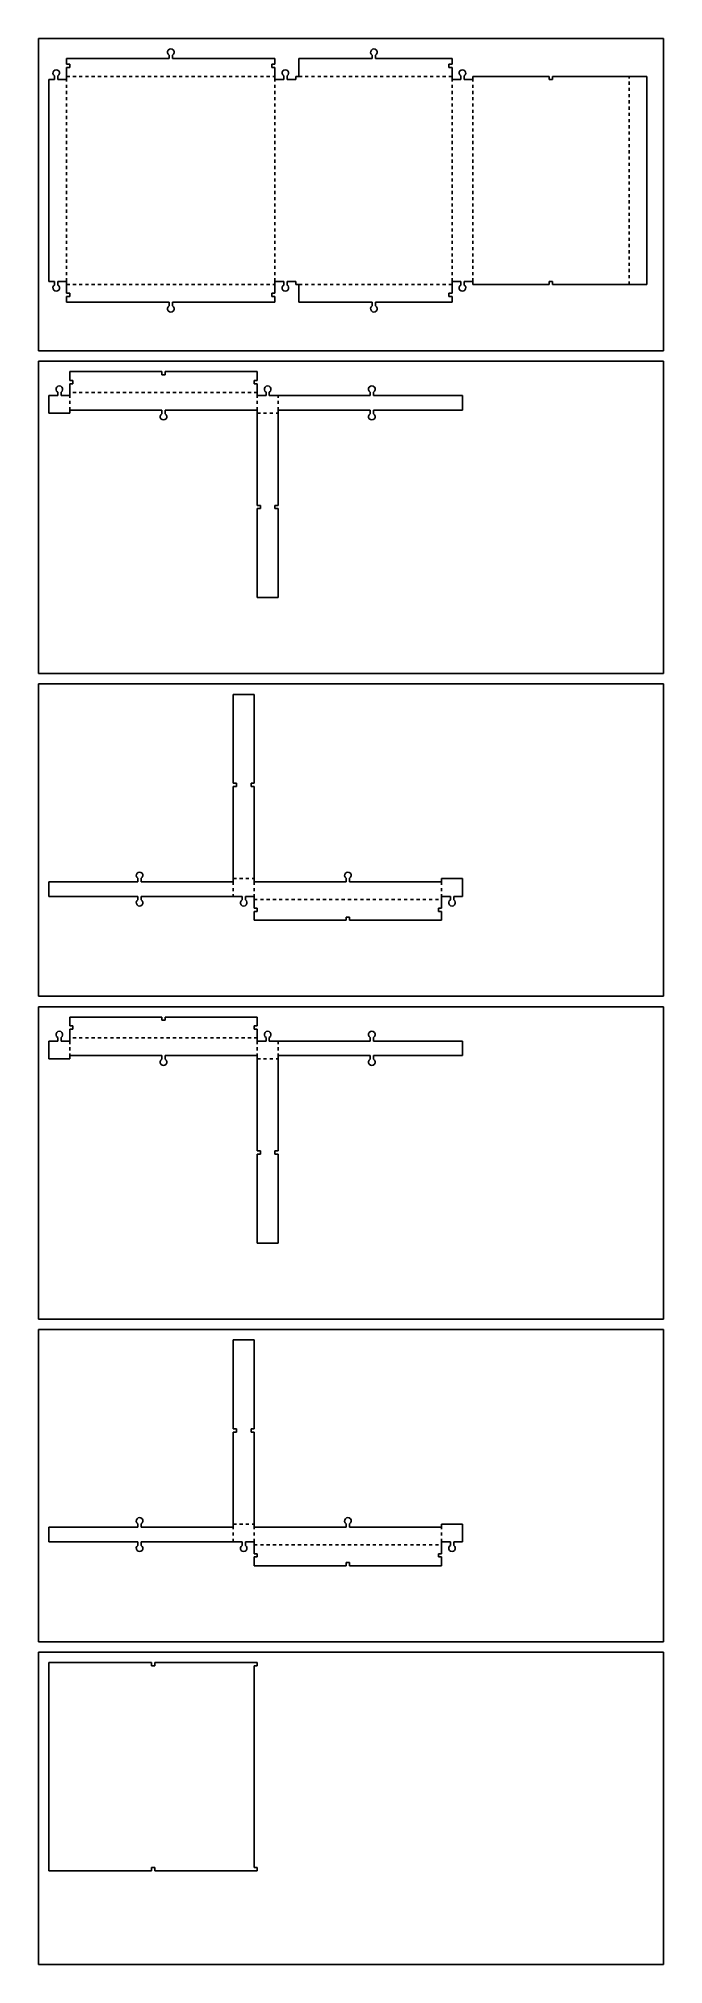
# Model space of a CAD drawing. Header units: metres. Extents: x 0 to 600, y -1550 to 300.
import ezdxf

# ---------------------------------------------------------------- set-up
doc = ezdxf.new("R2010")
doc.units = ezdxf.units.M

msp = doc.modelspace()

# ---------------------------------------------------------------- linework, layer by layer
at = {"layer": '1'}
for p, q in [((27, 275.2375), (27, 280.65)), ((27, 280.65), (125.4125, 280.65)), ((123.873235, 286.273667), (123.933186, 287.64675)), ((124.399192, 285.003895), (123.873235, 286.273667)), ((123.933186, 287.64675), (124.567809, 288.865851)), ((125.4125, 284.075369), (124.399192, 285.003895)), ((124.567809, 288.865851), (125.658187, 289.702527)), ((125.4125, 280.65), (125.4125, 284.075369)), ((125.658187, 289.702527), (127, 290)), ((127, 290), (128.341813, 289.702527)), ((128.341813, 289.702527), (129.432191, 288.865851)), ((129.600808, 285.003895), (128.5875, 284.075369)), ((128.5875, 284.075369), (128.5875, 280.65)), ((128.5875, 280.65), (227, 280.65)), ((129.432191, 288.865851), (130.066814, 287.64675)), ((130.126765, 286.273667), (129.600808, 285.003895)), ((130.066814, 287.64675), (130.126765, 286.273667)), ((227, 280.65), (227, 275.2375)), ((250, 263.65), (250, 280.65)), ((250, 280.65), (320.4125, 280.65)), ((318.873235, 286.273667), (318.933186, 287.64675)), ((319.399192, 285.003895), (318.873235, 286.273667)), ((318.933186, 287.64675), (319.567809, 288.865851)), ((320.4125, 284.075369), (319.399192, 285.003895)), ((319.567809, 288.865851), (320.658187, 289.702527)), ((320.4125, 280.65), (320.4125, 284.075369)), ((320.658187, 289.702527), (322, 290)), ((322, 290), (323.341813, 289.702527)), ((323.341813, 289.702527), (324.432191, 288.865851)), ((324.600808, 285.003895), (323.5875, 284.075369)), ((323.5875, 284.075369), (323.5875, 280.65)), ((323.5875, 280.65), (397, 280.65)), ((324.432191, 288.865851), (325.066814, 287.64675)), ((325.126765, 286.273667), (324.600808, 285.003895)), ((325.066814, 287.64675), (325.126765, 286.273667)), ((397, 280.65), (397, 275.2375)), ((10, 66.65), (10, 260.65)), ((10, 260.65), (15.4125, 260.65)), ((13.873235, 266.273667), (13.933186, 267.64675)), ((14.399192, 265.003895), (13.873235, 266.273667)), ((13.933186, 267.64675), (14.567809, 268.865851)), ((15.4125, 264.075369), (14.399192, 265.003895)), ((14.567809, 268.865851), (15.658187, 269.702527)), ((15.4125, 260.65), (15.4125, 264.075369)), ((15.658187, 269.702527), (17, 270)), ((17, 270), (18.341813, 269.702527)), ((18.341813, 269.702527), (19.432191, 268.865851)), ((19.600808, 265.003895), (18.5875, 264.075369)), ((18.5875, 264.075369), (18.5875, 260.65)), ((18.5875, 260.65), (27, 260.65)), ((19.432191, 268.865851), (20.066814, 267.64675)), ((20.126765, 266.273667), (19.600808, 265.003895)), ((20.066814, 267.64675), (20.126765, 266.273667)), ((30, 275.2375), (27, 275.2375)), ((27, 260.65), (27, 272.0625)), ((27, 272.0625), (30, 272.0625)), ((30, 272.0625), (30, 275.2375)), ((227, 275.2375), (224, 275.2375)), ((224, 275.2375), (224, 272.0625)), ((224, 272.0625), (227, 272.0625)), ((227, 272.0625), (227, 260.65)), ((227, 260.65), (235.4125, 260.65)), ((233.873235, 266.273667), (233.933186, 267.64675)), ((234.399192, 265.003895), (233.873235, 266.273667)), ((233.933186, 267.64675), (234.567809, 268.865851)), ((235.4125, 264.075369), (234.399192, 265.003895)), ((234.567809, 268.865851), (235.658187, 269.702527)), ((235.4125, 260.65), (235.4125, 264.075369)), ((235.658187, 269.702527), (237, 270)), ((237, 270), (238.341813, 269.702527)), ((238.341813, 269.702527), (239.432191, 268.865851)), ((239.600808, 265.003895), (238.5875, 264.075369)), ((238.5875, 264.075369), (238.5875, 260.65)), ((238.5875, 260.65), (247.00001, 260.65)), ((239.432191, 268.865851), (240.066814, 267.64675)), ((240.126765, 266.273667), (239.600808, 265.003895)), ((240.066814, 267.64675), (240.126765, 266.273667)), ((247.00001, 260.65), (247.00001, 263.65)), ((247.00001, 263.65), (250, 263.65)), ((397, 275.2375), (394, 275.2375)), ((394, 275.2375), (394, 272.0625)), ((394, 272.0625), (397, 272.0625)), ((397, 272.0625), (397, 260.65)), ((397, 260.65), (405.4125, 260.65)), ((403.873235, 266.273667), (403.933186, 267.64675)), ((404.399192, 265.003895), (403.873235, 266.273667)), ((403.933186, 267.64675), (404.567809, 268.865851)), ((405.4125, 264.075369), (404.399192, 265.003895)), ((404.567809, 268.865851), (405.658187, 269.702527)), ((405.4125, 260.65), (405.4125, 264.075369)), ((405.658187, 269.702527), (407, 270)), ((407, 270), (408.341813, 269.702527)), ((408.341813, 269.702527), (409.432191, 268.865851)), ((409.600808, 265.003895), (408.5875, 264.075369)), ((408.5875, 264.075369), (408.5875, 260.65)), ((408.5875, 260.65), (417, 260.65)), ((409.432191, 268.865851), (410.066814, 267.64675)), ((410.126765, 266.273667), (409.600808, 265.003895)), ((410.066814, 267.64675), (410.126765, 266.273667)), ((417, 260.65), (417, 263.65)), ((417, 263.65), (490.4125, 263.65)), ((490.4125, 263.65), (490.4125, 260.65)), ((490.4125, 260.65), (493.5875, 260.65)), ((493.5875, 260.65), (493.5875, 263.65)), ((493.5875, 263.65), (584, 263.65)), ((584, 263.65), (584, 63.65)), ((15.4125, 66.65), (10, 66.65)), ((13.873235, 61.026333), (14.399192, 62.296105)), ((13.933186, 59.65325), (13.873235, 61.026333)), ((14.567809, 58.434149), (13.933186, 59.65325)), ((14.399192, 62.296105), (15.4125, 63.224631)), ((15.658187, 57.597473), (14.567809, 58.434149)), ((15.4125, 63.224631), (15.4125, 66.65)), ((17, 57.3), (15.658187, 57.597473)), ((18.341813, 57.597473), (17, 57.3)), ((19.432191, 58.434149), (18.341813, 57.597473)), ((27, 66.65), (18.5875, 66.65)), ((18.5875, 66.65), (18.5875, 63.224631)), ((18.5875, 63.224631), (19.600808, 62.296105)), ((20.066814, 59.65325), (19.432191, 58.434149)), ((19.600808, 62.296105), (20.126765, 61.026333)), ((20.126765, 61.026333), (20.066814, 59.65325)), ((27, 55.2375), (27, 66.65)), ((235.4125, 66.65), (227, 66.65)), ((227, 66.65), (227, 55.2375)), ((233.873235, 61.026333), (234.399192, 62.296105)), ((233.933186, 59.65325), (233.873235, 61.026333)), ((234.567809, 58.434149), (233.933186, 59.65325)), ((234.399192, 62.296105), (235.4125, 63.224631)), ((235.658187, 57.597473), (234.567809, 58.434149)), ((235.4125, 63.224631), (235.4125, 66.65)), ((237, 57.3), (235.658187, 57.597473)), ((238.341813, 57.597473), (237, 57.3)), ((239.432191, 58.434149), (238.341813, 57.597473)), ((247.00001, 66.65), (238.5875, 66.65)), ((238.5875, 66.65), (238.5875, 63.224631)), ((238.5875, 63.224631), (239.600808, 62.296105)), ((240.066814, 59.65325), (239.432191, 58.434149)), ((239.600808, 62.296105), (240.126765, 61.026333)), ((240.126765, 61.026333), (240.066814, 59.65325)), ((247.00001, 63.65), (247.00001, 66.65)), ((250, 63.65), (247.00001, 63.65)), ((250, 46.65), (250, 63.65)), ((405.4125, 66.65), (397, 66.65)), ((397, 66.65), (397, 55.2375)), ((403.873235, 61.026333), (404.399192, 62.296105)), ((403.933186, 59.65325), (403.873235, 61.026333)), ((404.567809, 58.434149), (403.933186, 59.65325)), ((404.399192, 62.296105), (405.4125, 63.224631)), ((405.658187, 57.597473), (404.567809, 58.434149)), ((405.4125, 63.224631), (405.4125, 66.65)), ((407, 57.3), (405.658187, 57.597473)), ((408.341813, 57.597473), (407, 57.3)), ((409.432191, 58.434149), (408.341813, 57.597473)), ((417, 66.65), (408.5875, 66.65)), ((408.5875, 66.65), (408.5875, 63.224631)), ((408.5875, 63.224631), (409.600808, 62.296105)), ((410.066814, 59.65325), (409.432191, 58.434149)), ((409.600808, 62.296105), (410.126765, 61.026333)), ((410.126765, 61.026333), (410.066814, 59.65325)), ((417, 63.65), (417, 66.65)), ((490.4125, 63.65), (417, 63.65)), ((493.5875, 66.65), (490.4125, 66.65)), ((490.4125, 66.65), (490.4125, 63.65)), ((493.5875, 63.65), (493.5875, 66.65)), ((584, 63.65), (493.5875, 63.65)), ((30, 55.2375), (27, 55.2375)), ((27, 46.65), (27, 52.0625)), ((27, 52.0625), (30, 52.0625)), ((125.4125, 46.65), (27, 46.65)), ((30, 52.0625), (30, 55.2375)), ((123.873235, 41.026333), (124.399192, 42.296105)), ((123.933186, 39.65325), (123.873235, 41.026333)), ((124.567809, 38.434149), (123.933186, 39.65325)), ((124.399192, 42.296105), (125.4125, 43.224631)), ((125.658187, 37.597473), (124.567809, 38.434149)), ((125.4125, 43.224631), (125.4125, 46.65)), ((127, 37.3), (125.658187, 37.597473)), ((128.341813, 37.597473), (127, 37.3)), ((129.432191, 38.434149), (128.341813, 37.597473)), ((227, 46.65), (128.5875, 46.65)), ((128.5875, 46.65), (128.5875, 43.224631)), ((128.5875, 43.224631), (129.600808, 42.296105)), ((130.066814, 39.65325), (129.432191, 38.434149)), ((129.600808, 42.296105), (130.126765, 41.026333)), ((130.126765, 41.026333), (130.066814, 39.65325)), ((227, 55.2375), (224, 55.2375)), ((224, 55.2375), (224, 52.0625)), ((224, 52.0625), (227, 52.0625)), ((227, 52.0625), (227, 46.65)), ((320.4125, 46.65), (250, 46.65)), ((318.873235, 41.026333), (319.399192, 42.296105)), ((318.933186, 39.65325), (318.873235, 41.026333)), ((319.567809, 38.434149), (318.933186, 39.65325)), ((319.399192, 42.296105), (320.4125, 43.224631)), ((320.658187, 37.597473), (319.567809, 38.434149)), ((320.4125, 43.224631), (320.4125, 46.65)), ((322, 37.3), (320.658187, 37.597473)), ((323.341813, 37.597473), (322, 37.3)), ((324.432191, 38.434149), (323.341813, 37.597473)), ((397, 46.65), (323.5875, 46.65)), ((323.5875, 46.65), (323.5875, 43.224631)), ((323.5875, 43.224631), (324.600808, 42.296105)), ((325.066814, 39.65325), (324.432191, 38.434149)), ((324.600808, 42.296105), (325.126765, 41.026333)), ((325.126765, 41.026333), (325.066814, 39.65325)), ((397, 55.2375), (394, 55.2375)), ((394, 55.2375), (394, 52.0625)), ((394, 52.0625), (397, 52.0625)), ((397, 52.0625), (397, 46.65))]:
    msp.add_line(p, q, dxfattribs=at)
at = {"layer": '2'}
for p, q in [((10, -1460), (10, -1260)), ((10, -1260), (108.4125, -1260)), ((108.4125, -1260), (108.4125, -1263)), ((108.4125, -1263), (111.5875, -1263)), ((111.5875, -1263), (111.5875, -1260)), ((111.5875, -1260), (210, -1260)), ((210, -1263), (207, -1263)), ((207, -1263), (207, -1457)), ((210, -1260), (210, -1263)), ((108.4125, -1460), (10, -1460)), ((111.5875, -1457), (108.4125, -1457)), ((108.4125, -1457), (108.4125, -1460)), ((111.5875, -1460), (111.5875, -1457)), ((210, -1460), (111.5875, -1460)), ((207, -1457), (210, -1457)), ((210, -1457), (210, -1460))]:
    msp.add_line(p, q, dxfattribs=at)
at = {"layer": '3'}
for p, q in [((16.873235, -37.376333), (16.933186, -36.00325)), ((16.933186, -36.00325), (17.567809, -34.784149)), ((17.567809, -34.784149), (18.658187, -33.947473)), ((18.658187, -33.947473), (20, -33.65)), ((20, -33.65), (21.341813, -33.947473)), ((21.341813, -33.947473), (22.432191, -34.784149)), ((22.432191, -34.784149), (23.066814, -36.00325)), ((23.066814, -36.00325), (23.126765, -37.376333)), ((30, -28.4125), (30, -20)), ((30, -20), (118.4125, -20)), ((33, -28.4125), (30, -28.4125)), ((30, -43), (30, -31.5875)), ((30, -31.5875), (33, -31.5875)), ((33, -31.5875), (33, -28.4125)), ((118.4125, -20), (118.4125, -23)), ((118.4125, -23), (121.5875, -23)), ((121.5875, -23), (121.5875, -20)), ((121.5875, -20), (210, -20)), ((210, -28.4125), (207, -28.4125)), ((207, -28.4125), (207, -31.5875)), ((207, -31.5875), (210, -31.5875)), ((210, -20), (210, -28.4125)), ((210, -31.5875), (210, -43)), ((216.873235, -37.376333), (216.933186, -36.00325)), ((216.933186, -36.00325), (217.567809, -34.784149)), ((217.567809, -34.784149), (218.658187, -33.947473)), ((218.658187, -33.947473), (220, -33.65)), ((220, -33.65), (221.341813, -33.947473)), ((221.341813, -33.947473), (222.432191, -34.784149)), ((222.432191, -34.784149), (223.066814, -36.00325)), ((223.066814, -36.00325), (223.126765, -37.376333)), ((316.873235, -37.376333), (316.933186, -36.00325)), ((316.933186, -36.00325), (317.567809, -34.784149)), ((317.567809, -34.784149), (318.658187, -33.947473)), ((318.658187, -33.947473), (320, -33.65)), ((320, -33.65), (321.341813, -33.947473)), ((321.341813, -33.947473), (322.432191, -34.784149)), ((322.432191, -34.784149), (323.066814, -36.00325)), ((323.066814, -36.00325), (323.126765, -37.376333)), ((10, -60), (10, -43)), ((10, -43), (18.4125, -43)), ((17.399192, -38.646105), (16.873235, -37.376333)), ((18.4125, -39.574631), (17.399192, -38.646105)), ((18.4125, -43), (18.4125, -39.574631)), ((22.600808, -38.646105), (21.5875, -39.574631)), ((21.5875, -39.574631), (21.5875, -43)), ((21.5875, -43), (30, -43)), ((23.126765, -37.376333), (22.600808, -38.646105)), ((210, -43), (218.4125, -43)), ((217.399192, -38.646105), (216.873235, -37.376333)), ((218.4125, -39.574631), (217.399192, -38.646105)), ((218.4125, -43), (218.4125, -39.574631)), ((222.600808, -38.646105), (221.5875, -39.574631)), ((221.5875, -39.574631), (221.5875, -43)), ((221.5875, -43), (318.4125, -43)), ((223.126765, -37.376333), (222.600808, -38.646105)), ((317.399192, -38.646105), (316.873235, -37.376333)), ((318.4125, -39.574631), (317.399192, -38.646105)), ((318.4125, -43), (318.4125, -39.574631)), ((322.600808, -38.646105), (321.5875, -39.574631)), ((321.5875, -39.574631), (321.5875, -43)), ((321.5875, -43), (407, -43)), ((323.126765, -37.376333), (322.600808, -38.646105)), ((407, -43), (407, -57)), ((30, -60), (10, -60)), ((118.4125, -57), (30, -57)), ((30, -57), (30, -60)), ((116.873235, -62.623667), (117.399192, -61.353895)), ((116.933186, -63.99675), (116.873235, -62.623667)), ((117.567809, -65.215851), (116.933186, -63.99675)), ((117.399192, -61.353895), (118.4125, -60.425369)), ((118.658187, -66.052527), (117.567809, -65.215851)), ((118.4125, -60.425369), (118.4125, -57)), ((120, -66.35), (118.658187, -66.052527)), ((121.341813, -66.052527), (120, -66.35)), ((122.432191, -65.215851), (121.341813, -66.052527)), ((210, -57), (121.5875, -57)), ((121.5875, -57), (121.5875, -60.425369)), ((121.5875, -60.425369), (122.600808, -61.353895)), ((123.066814, -63.99675), (122.432191, -65.215851)), ((122.600808, -61.353895), (123.126765, -62.623667)), ((123.126765, -62.623667), (123.066814, -63.99675)), ((210, -148.4125), (210, -57)), ((318.4125, -57), (230, -57)), ((230, -57), (230, -148.4125)), ((316.873235, -62.623667), (317.399192, -61.353895)), ((316.933186, -63.99675), (316.873235, -62.623667)), ((317.567809, -65.215851), (316.933186, -63.99675)), ((317.399192, -61.353895), (318.4125, -60.425369)), ((318.658187, -66.052527), (317.567809, -65.215851)), ((318.4125, -60.425369), (318.4125, -57)), ((320, -66.35), (318.658187, -66.052527)), ((321.341813, -66.052527), (320, -66.35)), ((322.432191, -65.215851), (321.341813, -66.052527)), ((407, -57), (321.5875, -57)), ((321.5875, -57), (321.5875, -60.425369)), ((321.5875, -60.425369), (322.600808, -61.353895)), ((323.066814, -63.99675), (322.432191, -65.215851)), ((322.600808, -61.353895), (323.126765, -62.623667)), ((323.126765, -62.623667), (323.066814, -63.99675)), ((213, -148.4125), (210, -148.4125)), ((210, -237), (210, -151.5875)), ((210, -151.5875), (213, -151.5875)), ((213, -151.5875), (213, -148.4125)), ((230, -148.4125), (227, -148.4125)), ((227, -148.4125), (227, -151.5875)), ((227, -151.5875), (230, -151.5875)), ((230, -151.5875), (230, -237)), ((230, -237), (210, -237))]:
    msp.add_line(p, q, dxfattribs=at)
at = {"layer": '4'}
for p, q in [((187, -415.4125), (187, -330)), ((187, -330), (207, -330)), ((207, -330), (207, -415.4125)), ((190, -415.4125), (187, -415.4125)), ((187, -510), (187, -418.5875)), ((187, -418.5875), (190, -418.5875)), ((190, -418.5875), (190, -415.4125)), ((207, -415.4125), (204, -415.4125)), ((204, -415.4125), (204, -418.5875)), ((204, -418.5875), (207, -418.5875)), ((207, -418.5875), (207, -510)), ((10, -524), (10, -510)), ((10, -510), (95.4125, -510)), ((93.873235, -504.376333), (93.933186, -503.00325)), ((94.399192, -505.646105), (93.873235, -504.376333)), ((93.933186, -503.00325), (94.567809, -501.784149)), ((95.4125, -506.574631), (94.399192, -505.646105)), ((94.567809, -501.784149), (95.658187, -500.947473)), ((95.4125, -510), (95.4125, -506.574631)), ((95.658187, -500.947473), (97, -500.65)), ((97, -500.65), (98.341813, -500.947473)), ((98.341813, -500.947473), (99.432191, -501.784149)), ((99.600808, -505.646105), (98.5875, -506.574631)), ((98.5875, -506.574631), (98.5875, -510)), ((98.5875, -510), (187, -510)), ((99.432191, -501.784149), (100.066814, -503.00325)), ((100.126765, -504.376333), (99.600808, -505.646105)), ((100.066814, -503.00325), (100.126765, -504.376333)), ((207, -510), (295.4125, -510)), ((293.873235, -504.376333), (293.933186, -503.00325)), ((294.399192, -505.646105), (293.873235, -504.376333)), ((293.933186, -503.00325), (294.567809, -501.784149)), ((295.4125, -506.574631), (294.399192, -505.646105)), ((294.567809, -501.784149), (295.658187, -500.947473)), ((295.4125, -510), (295.4125, -506.574631)), ((295.658187, -500.947473), (297, -500.65)), ((297, -500.65), (298.341813, -500.947473)), ((298.341813, -500.947473), (299.432191, -501.784149)), ((299.600808, -505.646105), (298.5875, -506.574631)), ((298.5875, -506.574631), (298.5875, -510)), ((298.5875, -510), (387, -510)), ((299.432191, -501.784149), (300.066814, -503.00325)), ((300.126765, -504.376333), (299.600808, -505.646105)), ((300.066814, -503.00325), (300.126765, -504.376333)), ((387, -510), (387, -507)), ((387, -507), (407, -507)), ((407, -507), (407, -524)), ((95.4125, -524), (10, -524)), ((93.873235, -529.623667), (94.399192, -528.353895)), ((93.933186, -530.99675), (93.873235, -529.623667)), ((94.567809, -532.215851), (93.933186, -530.99675)), ((94.399192, -528.353895), (95.4125, -527.425369)), ((95.658187, -533.052527), (94.567809, -532.215851)), ((95.4125, -527.425369), (95.4125, -524)), ((97, -533.35), (95.658187, -533.052527)), ((98.341813, -533.052527), (97, -533.35)), ((99.432191, -532.215851), (98.341813, -533.052527)), ((195.4125, -524), (98.5875, -524)), ((98.5875, -524), (98.5875, -527.425369)), ((98.5875, -527.425369), (99.600808, -528.353895)), ((100.066814, -530.99675), (99.432191, -532.215851)), ((99.600808, -528.353895), (100.126765, -529.623667)), ((100.126765, -529.623667), (100.066814, -530.99675)), ((193.873235, -529.623667), (194.399192, -528.353895)), ((193.933186, -530.99675), (193.873235, -529.623667)), ((194.567809, -532.215851), (193.933186, -530.99675)), ((194.399192, -528.353895), (195.4125, -527.425369)), ((195.658187, -533.052527), (194.567809, -532.215851)), ((195.4125, -527.425369), (195.4125, -524)), ((197, -533.35), (195.658187, -533.052527)), ((198.341813, -533.052527), (197, -533.35)), ((199.432191, -532.215851), (198.341813, -533.052527)), ((207, -524), (198.5875, -524)), ((198.5875, -524), (198.5875, -527.425369)), ((198.5875, -527.425369), (199.600808, -528.353895)), ((200.066814, -530.99675), (199.432191, -532.215851)), ((199.600808, -528.353895), (200.126765, -529.623667)), ((200.126765, -529.623667), (200.066814, -530.99675)), ((207, -535.4125), (207, -524)), ((210, -535.4125), (207, -535.4125)), ((210, -538.5875), (210, -535.4125)), ((387, -535.4125), (384, -535.4125)), ((384, -535.4125), (384, -538.5875)), ((395.4125, -524), (387, -524)), ((387, -524), (387, -535.4125)), ((393.873235, -529.623667), (394.399192, -528.353895)), ((393.933186, -530.99675), (393.873235, -529.623667)), ((394.567809, -532.215851), (393.933186, -530.99675)), ((394.399192, -528.353895), (395.4125, -527.425369)), ((395.658187, -533.052527), (394.567809, -532.215851)), ((395.4125, -527.425369), (395.4125, -524)), ((397, -533.35), (395.658187, -533.052527)), ((398.341813, -533.052527), (397, -533.35)), ((399.432191, -532.215851), (398.341813, -533.052527)), ((407, -524), (398.5875, -524)), ((398.5875, -524), (398.5875, -527.425369)), ((398.5875, -527.425369), (399.600808, -528.353895)), ((400.066814, -530.99675), (399.432191, -532.215851)), ((399.600808, -528.353895), (400.126765, -529.623667)), ((400.126765, -529.623667), (400.066814, -530.99675)), ((207, -547), (207, -538.5875)), ((207, -538.5875), (210, -538.5875)), ((295.4125, -547), (207, -547)), ((298.5875, -544), (295.4125, -544)), ((295.4125, -544), (295.4125, -547)), ((298.5875, -547), (298.5875, -544)), ((387, -547), (298.5875, -547)), ((384, -538.5875), (387, -538.5875)), ((387, -538.5875), (387, -547))]:
    msp.add_line(p, q, dxfattribs=at)
at = {"layer": '5'}
for p, q in [((30, -648.4125), (30, -640)), ((30, -640), (118.4125, -640)), ((118.4125, -640), (118.4125, -643)), ((118.4125, -643), (121.5875, -643)), ((121.5875, -643), (121.5875, -640)), ((121.5875, -640), (210, -640)), ((210, -640), (210, -648.4125)), ((10, -680), (10, -663)), ((10, -663), (18.4125, -663)), ((16.873235, -657.376333), (16.933186, -656.00325)), ((17.399192, -658.646105), (16.873235, -657.376333)), ((16.933186, -656.00325), (17.567809, -654.784149)), ((18.4125, -659.574631), (17.399192, -658.646105)), ((17.567809, -654.784149), (18.658187, -653.947473)), ((18.4125, -663), (18.4125, -659.574631)), ((18.658187, -653.947473), (20, -653.65)), ((20, -653.65), (21.341813, -653.947473)), ((21.341813, -653.947473), (22.432191, -654.784149)), ((22.600808, -658.646105), (21.5875, -659.574631)), ((21.5875, -659.574631), (21.5875, -663)), ((21.5875, -663), (30, -663)), ((22.432191, -654.784149), (23.066814, -656.00325)), ((23.126765, -657.376333), (22.600808, -658.646105)), ((23.066814, -656.00325), (23.126765, -657.376333)), ((33, -648.4125), (30, -648.4125)), ((30, -663), (30, -651.5875)), ((30, -651.5875), (33, -651.5875)), ((33, -651.5875), (33, -648.4125)), ((210, -648.4125), (207, -648.4125)), ((207, -648.4125), (207, -651.5875)), ((207, -651.5875), (210, -651.5875)), ((210, -651.5875), (210, -663)), ((210, -663), (218.4125, -663)), ((216.873235, -657.376333), (216.933186, -656.00325)), ((217.399192, -658.646105), (216.873235, -657.376333)), ((216.933186, -656.00325), (217.567809, -654.784149)), ((218.4125, -659.574631), (217.399192, -658.646105)), ((217.567809, -654.784149), (218.658187, -653.947473)), ((218.4125, -663), (218.4125, -659.574631)), ((218.658187, -653.947473), (220, -653.65)), ((220, -653.65), (221.341813, -653.947473)), ((221.341813, -653.947473), (222.432191, -654.784149)), ((222.600808, -658.646105), (221.5875, -659.574631)), ((221.5875, -659.574631), (221.5875, -663)), ((221.5875, -663), (318.4125, -663)), ((222.432191, -654.784149), (223.066814, -656.00325)), ((223.126765, -657.376333), (222.600808, -658.646105)), ((223.066814, -656.00325), (223.126765, -657.376333)), ((316.873235, -657.376333), (316.933186, -656.00325)), ((317.399192, -658.646105), (316.873235, -657.376333)), ((316.933186, -656.00325), (317.567809, -654.784149)), ((318.4125, -659.574631), (317.399192, -658.646105)), ((317.567809, -654.784149), (318.658187, -653.947473)), ((318.4125, -663), (318.4125, -659.574631)), ((318.658187, -653.947473), (320, -653.65)), ((320, -653.65), (321.341813, -653.947473)), ((321.341813, -653.947473), (322.432191, -654.784149)), ((322.600808, -658.646105), (321.5875, -659.574631)), ((321.5875, -659.574631), (321.5875, -663)), ((321.5875, -663), (407, -663)), ((322.432191, -654.784149), (323.066814, -656.00325)), ((323.126765, -657.376333), (322.600808, -658.646105)), ((323.066814, -656.00325), (323.126765, -657.376333)), ((407, -663), (407, -677)), ((30, -680), (10, -680)), ((118.4125, -677), (30, -677)), ((30, -677), (30, -680)), ((116.873235, -682.623667), (117.399192, -681.353895)), ((116.933186, -683.99675), (116.873235, -682.623667)), ((117.567809, -685.215851), (116.933186, -683.99675)), ((117.399192, -681.353895), (118.4125, -680.425369)), ((118.4125, -680.425369), (118.4125, -677)), ((210, -677), (121.5875, -677)), ((121.5875, -677), (121.5875, -680.425369)), ((121.5875, -680.425369), (122.600808, -681.353895)), ((123.066814, -683.99675), (122.432191, -685.215851)), ((122.600808, -681.353895), (123.126765, -682.623667)), ((123.126765, -682.623667), (123.066814, -683.99675)), ((210, -768.4125), (210, -677)), ((318.4125, -677), (230, -677)), ((230, -677), (230, -768.4125)), ((316.873235, -682.623667), (317.399192, -681.353895)), ((316.933186, -683.99675), (316.873235, -682.623667)), ((317.567809, -685.215851), (316.933186, -683.99675)), ((317.399192, -681.353895), (318.4125, -680.425369)), ((318.4125, -680.425369), (318.4125, -677)), ((407, -677), (321.5875, -677)), ((321.5875, -677), (321.5875, -680.425369)), ((321.5875, -680.425369), (322.600808, -681.353895)), ((323.066814, -683.99675), (322.432191, -685.215851)), ((322.600808, -681.353895), (323.126765, -682.623667)), ((323.126765, -682.623667), (323.066814, -683.99675)), ((118.658187, -686.052527), (117.567809, -685.215851)), ((120, -686.35), (118.658187, -686.052527)), ((121.341813, -686.052527), (120, -686.35)), ((122.432191, -685.215851), (121.341813, -686.052527)), ((318.658187, -686.052527), (317.567809, -685.215851)), ((320, -686.35), (318.658187, -686.052527)), ((321.341813, -686.052527), (320, -686.35)), ((322.432191, -685.215851), (321.341813, -686.052527)), ((213, -768.4125), (210, -768.4125)), ((210, -857), (210, -771.5875)), ((210, -771.5875), (213, -771.5875)), ((213, -771.5875), (213, -768.4125)), ((230, -768.4125), (227, -768.4125)), ((227, -768.4125), (227, -771.5875)), ((227, -771.5875), (230, -771.5875)), ((230, -771.5875), (230, -857)), ((230, -857), (210, -857))]:
    msp.add_line(p, q, dxfattribs=at)
at = {"layer": '6'}
for p, q in [((187, -1035.4125), (187, -950)), ((187, -950), (207, -950)), ((207, -950), (207, -1035.4125)), ((190, -1035.4125), (187, -1035.4125)), ((190, -1038.5875), (190, -1035.4125)), ((207, -1035.4125), (204, -1035.4125)), ((204, -1035.4125), (204, -1038.5875)), ((187, -1130), (187, -1038.5875)), ((187, -1038.5875), (190, -1038.5875)), ((204, -1038.5875), (207, -1038.5875)), ((207, -1038.5875), (207, -1130)), ((93.873235, -1124.376333), (93.933186, -1123.00325)), ((94.399192, -1125.646105), (93.873235, -1124.376333)), ((93.933186, -1123.00325), (94.567809, -1121.784149)), ((95.4125, -1126.574631), (94.399192, -1125.646105)), ((94.567809, -1121.784149), (95.658187, -1120.947473)), ((95.4125, -1130), (95.4125, -1126.574631)), ((95.658187, -1120.947473), (97, -1120.65)), ((97, -1120.65), (98.341813, -1120.947473)), ((98.341813, -1120.947473), (99.432191, -1121.784149)), ((99.600808, -1125.646105), (98.5875, -1126.574631)), ((98.5875, -1126.574631), (98.5875, -1130)), ((99.432191, -1121.784149), (100.066814, -1123.00325)), ((100.126765, -1124.376333), (99.600808, -1125.646105)), ((100.066814, -1123.00325), (100.126765, -1124.376333)), ((293.873235, -1124.376333), (293.933186, -1123.00325)), ((294.399192, -1125.646105), (293.873235, -1124.376333)), ((293.933186, -1123.00325), (294.567809, -1121.784149)), ((295.4125, -1126.574631), (294.399192, -1125.646105)), ((294.567809, -1121.784149), (295.658187, -1120.947473)), ((295.4125, -1130), (295.4125, -1126.574631)), ((295.658187, -1120.947473), (297, -1120.65)), ((297, -1120.65), (298.341813, -1120.947473)), ((298.341813, -1120.947473), (299.432191, -1121.784149)), ((299.600808, -1125.646105), (298.5875, -1126.574631)), ((298.5875, -1126.574631), (298.5875, -1130)), ((299.432191, -1121.784149), (300.066814, -1123.00325)), ((300.126765, -1124.376333), (299.600808, -1125.646105)), ((300.066814, -1123.00325), (300.126765, -1124.376333)), ((387, -1130), (387, -1127)), ((387, -1127), (407, -1127)), ((407, -1127), (407, -1144)), ((10, -1144), (10, -1130)), ((10, -1130), (95.4125, -1130)), ((95.4125, -1144), (10, -1144)), ((95.4125, -1147.425369), (95.4125, -1144)), ((98.5875, -1130), (187, -1130)), ((195.4125, -1144), (98.5875, -1144)), ((98.5875, -1144), (98.5875, -1147.425369)), ((195.4125, -1147.425369), (195.4125, -1144)), ((207, -1144), (198.5875, -1144)), ((198.5875, -1144), (198.5875, -1147.425369)), ((207, -1130), (295.4125, -1130)), ((207, -1155.4125), (207, -1144)), ((298.5875, -1130), (387, -1130)), ((395.4125, -1144), (387, -1144)), ((387, -1144), (387, -1155.4125)), ((395.4125, -1147.425369), (395.4125, -1144)), ((407, -1144), (398.5875, -1144)), ((398.5875, -1144), (398.5875, -1147.425369)), ((93.873235, -1149.623667), (94.399192, -1148.353895)), ((93.933186, -1150.99675), (93.873235, -1149.623667)), ((94.567809, -1152.215851), (93.933186, -1150.99675)), ((94.399192, -1148.353895), (95.4125, -1147.425369)), ((95.658187, -1153.052527), (94.567809, -1152.215851)), ((97, -1153.35), (95.658187, -1153.052527)), ((98.341813, -1153.052527), (97, -1153.35)), ((99.432191, -1152.215851), (98.341813, -1153.052527)), ((98.5875, -1147.425369), (99.600808, -1148.353895)), ((100.066814, -1150.99675), (99.432191, -1152.215851)), ((99.600808, -1148.353895), (100.126765, -1149.623667)), ((100.126765, -1149.623667), (100.066814, -1150.99675)), ((193.873235, -1149.623667), (194.399192, -1148.353895)), ((193.933186, -1150.99675), (193.873235, -1149.623667)), ((194.567809, -1152.215851), (193.933186, -1150.99675)), ((194.399192, -1148.353895), (195.4125, -1147.425369)), ((195.658187, -1153.052527), (194.567809, -1152.215851)), ((197, -1153.35), (195.658187, -1153.052527)), ((198.341813, -1153.052527), (197, -1153.35)), ((199.432191, -1152.215851), (198.341813, -1153.052527)), ((198.5875, -1147.425369), (199.600808, -1148.353895)), ((200.066814, -1150.99675), (199.432191, -1152.215851)), ((199.600808, -1148.353895), (200.126765, -1149.623667)), ((200.126765, -1149.623667), (200.066814, -1150.99675)), ((210, -1155.4125), (207, -1155.4125)), ((207, -1167), (207, -1158.5875)), ((207, -1158.5875), (210, -1158.5875)), ((210, -1158.5875), (210, -1155.4125)), ((298.5875, -1164), (295.4125, -1164)), ((295.4125, -1164), (295.4125, -1167)), ((298.5875, -1167), (298.5875, -1164)), ((387, -1155.4125), (384, -1155.4125)), ((384, -1155.4125), (384, -1158.5875)), ((384, -1158.5875), (387, -1158.5875)), ((387, -1158.5875), (387, -1167)), ((393.873235, -1149.623667), (394.399192, -1148.353895)), ((393.933186, -1150.99675), (393.873235, -1149.623667)), ((394.567809, -1152.215851), (393.933186, -1150.99675)), ((394.399192, -1148.353895), (395.4125, -1147.425369)), ((395.658187, -1153.052527), (394.567809, -1152.215851)), ((397, -1153.35), (395.658187, -1153.052527)), ((398.341813, -1153.052527), (397, -1153.35)), ((399.432191, -1152.215851), (398.341813, -1153.052527)), ((398.5875, -1147.425369), (399.600808, -1148.353895)), ((400.066814, -1150.99675), (399.432191, -1152.215851)), ((399.600808, -1148.353895), (400.126765, -1149.623667)), ((400.126765, -1149.623667), (400.066814, -1150.99675)), ((295.4125, -1167), (207, -1167)), ((387, -1167), (298.5875, -1167))]:
    msp.add_line(p, q, dxfattribs=at)
at = {"layer": 'fold-line'}
for p, q in [((27, 263.65), (30, 263.65)), ((27, 258.65), (27, 260.65)), ((33, 263.65), (36, 263.65)), ((39, 263.65), (42, 263.65)), ((45, 263.65), (48, 263.65)), ((51, 263.65), (54, 263.65)), ((57, 263.65), (60, 263.65)), ((63, 263.65), (66, 263.65)), ((69, 263.65), (72, 263.65)), ((75, 263.65), (78, 263.65)), ((81, 263.65), (84, 263.65)), ((87, 263.65), (90, 263.65)), ((93, 263.65), (96, 263.65)), ((99, 263.65), (102, 263.65)), ((105, 263.65), (108, 263.65)), ((111, 263.65), (114, 263.65)), ((117, 263.65), (120, 263.65)), ((123, 263.65), (126, 263.65)), ((129, 263.65), (132, 263.65)), ((135, 263.65), (138, 263.65)), ((141, 263.65), (144, 263.65)), ((147, 263.65), (150, 263.65)), ((153, 263.65), (156, 263.65)), ((159, 263.65), (162, 263.65)), ((165, 263.65), (168, 263.65)), ((171, 263.65), (174, 263.65)), ((177, 263.65), (180, 263.65)), ((183, 263.65), (186, 263.65)), ((189, 263.65), (192, 263.65)), ((195, 263.65), (198, 263.65)), ((201, 263.65), (204, 263.65)), ((207, 263.65), (210, 263.65)), ((213, 263.65), (216, 263.65)), ((219, 263.65), (222, 263.65)), ((225, 263.65), (227, 263.65)), ((227, 258.65), (227, 260.65)), ((250, 263.65), (253, 263.65)), ((256, 263.65), (259, 263.65)), ((262, 263.65), (265, 263.65)), ((268, 263.65), (271, 263.65)), ((274, 263.65), (277, 263.65)), ((280, 263.65), (283, 263.65)), ((286, 263.65), (289, 263.65)), ((292, 263.65), (295, 263.65)), ((298, 263.65), (301, 263.65)), ((304, 263.65), (307, 263.65)), ((310, 263.65), (313, 263.65)), ((316, 263.65), (319, 263.65)), ((322, 263.65), (325, 263.65)), ((328, 263.65), (331, 263.65)), ((334, 263.65), (337, 263.65)), ((340, 263.65), (343, 263.65)), ((346, 263.65), (349, 263.65)), ((352, 263.65), (355, 263.65)), ((358, 263.65), (361, 263.65)), ((364, 263.65), (367, 263.65)), ((370, 263.65), (373, 263.65)), ((376, 263.65), (379, 263.65)), ((382, 263.65), (385, 263.65)), ((388, 263.65), (391, 263.65)), ((394, 263.65), (397, 263.65)), ((397, 258.65), (397, 260.65)), ((417, 258.65), (417, 260.65)), ((567, 261.65), (567, 263.65)), ((27, 252.65), (27, 255.65)), ((27, 246.65), (27, 249.65)), ((27, 240.65), (27, 243.65)), ((227, 252.65), (227, 255.65)), ((227, 246.65), (227, 249.65)), ((227, 240.65), (227, 243.65)), ((397, 252.65), (397, 255.65)), ((397, 246.65), (397, 249.65)), ((397, 240.65), (397, 243.65)), ((417, 252.65), (417, 255.65)), ((417, 246.65), (417, 249.65)), ((417, 240.65), (417, 243.65)), ((567, 255.65), (567, 258.65)), ((567, 249.65), (567, 252.65)), ((567, 243.65), (567, 246.65)), ((567, 237.65), (567, 240.65)), ((27, 234.65), (27, 237.65)), ((27, 228.65), (27, 231.65)), ((27, 222.65), (27, 225.65)), ((227, 234.65), (227, 237.65)), ((227, 228.65), (227, 231.65)), ((227, 222.65), (227, 225.65)), ((397, 234.65), (397, 237.65)), ((397, 228.65), (397, 231.65)), ((397, 222.65), (397, 225.65)), ((417, 234.65), (417, 237.65)), ((417, 228.65), (417, 231.65)), ((417, 222.65), (417, 225.65)), ((567, 231.65), (567, 234.65)), ((567, 225.65), (567, 228.65)), ((567, 219.65), (567, 222.65)), ((27, 216.65), (27, 219.65)), ((27, 210.65), (27, 213.65)), ((27, 204.65), (27, 207.65)), ((227, 216.65), (227, 219.65)), ((227, 210.65), (227, 213.65)), ((227, 204.65), (227, 207.65)), ((397, 216.65), (397, 219.65)), ((397, 210.65), (397, 213.65)), ((397, 204.65), (397, 207.65)), ((417, 216.65), (417, 219.65)), ((417, 210.65), (417, 213.65)), ((417, 204.65), (417, 207.65)), ((567, 213.65), (567, 216.65)), ((567, 207.65), (567, 210.65)), ((567, 201.65), (567, 204.65)), ((27, 198.65), (27, 201.65)), ((27, 192.65), (27, 195.65)), ((27, 186.65), (27, 189.65)), ((227, 198.65), (227, 201.65)), ((227, 192.65), (227, 195.65)), ((227, 186.65), (227, 189.65)), ((397, 198.65), (397, 201.65)), ((397, 192.65), (397, 195.65)), ((397, 186.65), (397, 189.65)), ((417, 198.65), (417, 201.65)), ((417, 192.65), (417, 195.65)), ((417, 186.65), (417, 189.65)), ((567, 195.65), (567, 198.65)), ((567, 189.65), (567, 192.65)), ((567, 183.65), (567, 186.65)), ((27, 180.65), (27, 183.65)), ((27, 174.65), (27, 177.65)), ((27, 168.65), (27, 171.65)), ((227, 180.65), (227, 183.65)), ((227, 174.65), (227, 177.65)), ((227, 168.65), (227, 171.65)), ((397, 180.65), (397, 183.65)), ((397, 174.65), (397, 177.65)), ((397, 168.65), (397, 171.65)), ((417, 180.65), (417, 183.65)), ((417, 174.65), (417, 177.65)), ((417, 168.65), (417, 171.65)), ((567, 177.65), (567, 180.65)), ((567, 171.65), (567, 174.65)), ((567, 165.65), (567, 168.65)), ((27, 162.65), (27, 165.65)), ((27, 156.65), (27, 159.65)), ((27, 150.65), (27, 153.65)), ((227, 162.65), (227, 165.65)), ((227, 156.65), (227, 159.65)), ((227, 150.65), (227, 153.65)), ((397, 162.65), (397, 165.65)), ((397, 156.65), (397, 159.65)), ((397, 150.65), (397, 153.65)), ((417, 162.65), (417, 165.65)), ((417, 156.65), (417, 159.65)), ((417, 150.65), (417, 153.65)), ((567, 159.65), (567, 162.65)), ((567, 153.65), (567, 156.65)), ((567, 147.65), (567, 150.65)), ((27, 144.65), (27, 147.65)), ((27, 138.65), (27, 141.65)), ((27, 132.65), (27, 135.65)), ((27, 126.65), (27, 129.65)), ((227, 144.65), (227, 147.65)), ((227, 138.65), (227, 141.65)), ((227, 132.65), (227, 135.65)), ((227, 126.65), (227, 129.65)), ((397, 144.65), (397, 147.65)), ((397, 138.65), (397, 141.65)), ((397, 132.65), (397, 135.65)), ((397, 126.65), (397, 129.65)), ((417, 144.65), (417, 147.65)), ((417, 138.65), (417, 141.65)), ((417, 132.65), (417, 135.65)), ((417, 126.65), (417, 129.65)), ((567, 141.65), (567, 144.65)), ((567, 135.65), (567, 138.65)), ((567, 129.65), (567, 132.65)), ((27, 120.65), (27, 123.65)), ((27, 114.65), (27, 117.65)), ((27, 108.65), (27, 111.65)), ((227, 120.65), (227, 123.65)), ((227, 114.65), (227, 117.65)), ((227, 108.65), (227, 111.65)), ((397, 120.65), (397, 123.65)), ((397, 114.65), (397, 117.65)), ((397, 108.65), (397, 111.65)), ((417, 120.65), (417, 123.65)), ((417, 114.65), (417, 117.65)), ((417, 108.65), (417, 111.65)), ((567, 123.65), (567, 126.65)), ((567, 117.65), (567, 120.65)), ((567, 111.65), (567, 114.65)), ((27, 102.65), (27, 105.65)), ((27, 96.65), (27, 99.65)), ((27, 90.65), (27, 93.65)), ((227, 102.65), (227, 105.65)), ((227, 96.65), (227, 99.65)), ((227, 90.65), (227, 93.65)), ((397, 102.65), (397, 105.65)), ((397, 96.65), (397, 99.65)), ((397, 90.65), (397, 93.65)), ((417, 102.65), (417, 105.65)), ((417, 96.65), (417, 99.65)), ((417, 90.65), (417, 93.65)), ((567, 105.65), (567, 108.65)), ((567, 99.65), (567, 102.65)), ((567, 93.65), (567, 96.65)), ((27, 84.65), (27, 87.65)), ((27, 78.65), (27, 81.65)), ((27, 72.65), (27, 75.65)), ((227, 84.65), (227, 87.65)), ((227, 78.65), (227, 81.65)), ((227, 72.65), (227, 75.65)), ((397, 84.65), (397, 87.65)), ((397, 78.65), (397, 81.65)), ((397, 72.65), (397, 75.65)), ((417, 84.65), (417, 87.65)), ((417, 78.65), (417, 81.65)), ((417, 72.65), (417, 75.65)), ((567, 87.65), (567, 90.65)), ((567, 81.65), (567, 84.65)), ((567, 75.65), (567, 78.65)), ((27, 66.65), (27, 69.65)), ((27, 63.65), (30, 63.65)), ((33, 63.65), (36, 63.65)), ((39, 63.65), (42, 63.65)), ((45, 63.65), (48, 63.65)), ((51, 63.65), (54, 63.65)), ((57, 63.65), (60, 63.65)), ((63, 63.65), (66, 63.65)), ((69, 63.65), (72, 63.65)), ((75, 63.65), (78, 63.65)), ((81, 63.65), (84, 63.65)), ((87, 63.65), (90, 63.65)), ((93, 63.65), (96, 63.65)), ((99, 63.65), (102, 63.65)), ((105, 63.65), (108, 63.65)), ((111, 63.65), (114, 63.65)), ((117, 63.65), (120, 63.65)), ((123, 63.65), (126, 63.65)), ((129, 63.65), (132, 63.65)), ((135, 63.65), (138, 63.65)), ((141, 63.65), (144, 63.65)), ((147, 63.65), (150, 63.65)), ((153, 63.65), (156, 63.65)), ((159, 63.65), (162, 63.65)), ((165, 63.65), (168, 63.65)), ((171, 63.65), (174, 63.65)), ((177, 63.65), (180, 63.65)), ((183, 63.65), (186, 63.65)), ((189, 63.65), (192, 63.65)), ((195, 63.65), (198, 63.65)), ((201, 63.65), (204, 63.65)), ((207, 63.65), (210, 63.65)), ((213, 63.65), (216, 63.65)), ((219, 63.65), (222, 63.65)), ((225, 63.65), (227, 63.65)), ((227, 66.65), (227, 69.65)), ((250, 63.65), (253, 63.65)), ((256, 63.65), (259, 63.65)), ((262, 63.65), (265, 63.65)), ((268, 63.65), (271, 63.65)), ((274, 63.65), (277, 63.65)), ((280, 63.65), (283, 63.65)), ((286, 63.65), (289, 63.65)), ((292, 63.65), (295, 63.65)), ((298, 63.65), (301, 63.65)), ((304, 63.65), (307, 63.65)), ((310, 63.65), (313, 63.65)), ((316, 63.65), (319, 63.65)), ((322, 63.65), (325, 63.65)), ((328, 63.65), (331, 63.65)), ((334, 63.65), (337, 63.65)), ((340, 63.65), (343, 63.65)), ((346, 63.65), (349, 63.65)), ((352, 63.65), (355, 63.65)), ((358, 63.65), (361, 63.65)), ((364, 63.65), (367, 63.65)), ((370, 63.65), (373, 63.65)), ((376, 63.65), (379, 63.65)), ((382, 63.65), (385, 63.65)), ((388, 63.65), (391, 63.65)), ((394, 63.65), (397, 63.65)), ((397, 66.65), (397, 69.65)), ((417, 66.65), (417, 69.65)), ((567, 69.65), (567, 72.65)), ((567, 63.65), (567, 66.65)), ((30, -45), (30, -43)), ((30, -51), (30, -48)), ((30, -57), (30, -54)), ((36, -40), (33, -40)), ((42, -40), (39, -40)), ((48, -40), (45, -40)), ((54, -40), (51, -40)), ((60, -40), (57, -40)), ((66, -40), (63, -40)), ((72, -40), (69, -40)), ((78, -40), (75, -40)), ((84, -40), (81, -40)), ((90, -40), (87, -40)), ((96, -40), (93, -40)), ((102, -40), (99, -40)), ((108, -40), (105, -40)), ((114, -40), (111, -40)), ((120, -40), (117, -40)), ((126, -40), (123, -40)), ((132, -40), (129, -40)), ((138, -40), (135, -40)), ((144, -40), (141, -40)), ((150, -40), (147, -40)), ((156, -40), (153, -40)), ((162, -40), (159, -40)), ((168, -40), (165, -40)), ((174, -40), (171, -40)), ((180, -40), (177, -40)), ((186, -40), (183, -40)), ((192, -40), (189, -40)), ((198, -40), (195, -40)), ((204, -40), (201, -40)), ((210, -40), (207, -40)), ((210, -45), (210, -43)), ((210, -51), (210, -48)), ((210, -57), (210, -54)), ((230, -45), (230, -43)), ((230, -51), (230, -48)), ((230, -57), (230, -54)), ((210, -60), (213, -60)), ((216, -60), (219, -60)), ((222, -60), (225, -60)), ((228, -60), (230, -60)), ((187, -507), (190, -507)), ((187, -510), (187, -513)), ((187, -516), (187, -519)), ((193, -507), (196, -507)), ((199, -507), (202, -507)), ((205, -507), (207, -507)), ((207, -510), (207, -513)), ((207, -516), (207, -519)), ((387, -510), (387, -513)), ((387, -516), (387, -519)), ((187, -522), (187, -524)), ((207, -522), (207, -524)), ((207, -527), (210, -527)), ((213, -527), (216, -527)), ((219, -527), (222, -527)), ((225, -527), (228, -527)), ((231, -527), (234, -527)), ((237, -527), (240, -527)), ((243, -527), (246, -527)), ((249, -527), (252, -527)), ((255, -527), (258, -527)), ((261, -527), (264, -527)), ((267, -527), (270, -527)), ((273, -527), (276, -527)), ((279, -527), (282, -527)), ((285, -527), (288, -527)), ((291, -527), (294, -527)), ((297, -527), (300, -527)), ((303, -527), (306, -527)), ((309, -527), (312, -527)), ((315, -527), (318, -527)), ((321, -527), (324, -527)), ((327, -527), (330, -527)), ((333, -527), (336, -527)), ((339, -527), (342, -527)), ((345, -527), (348, -527)), ((351, -527), (354, -527)), ((357, -527), (360, -527)), ((363, -527), (366, -527)), ((369, -527), (372, -527)), ((375, -527), (378, -527)), ((381, -527), (384, -527)), ((387, -522), (387, -524)), ((30, -663), (30, -666)), ((36, -660), (33, -660)), ((42, -660), (39, -660)), ((48, -660), (45, -660)), ((54, -660), (51, -660)), ((60, -660), (57, -660)), ((66, -660), (63, -660)), ((72, -660), (69, -660)), ((78, -660), (75, -660)), ((84, -660), (81, -660)), ((90, -660), (87, -660)), ((96, -660), (93, -660)), ((102, -660), (99, -660)), ((108, -660), (105, -660)), ((114, -660), (111, -660)), ((120, -660), (117, -660)), ((126, -660), (123, -660)), ((132, -660), (129, -660)), ((138, -660), (135, -660)), ((144, -660), (141, -660)), ((150, -660), (147, -660)), ((156, -660), (153, -660)), ((162, -660), (159, -660)), ((168, -660), (165, -660)), ((174, -660), (171, -660)), ((180, -660), (177, -660)), ((186, -660), (183, -660)), ((192, -660), (189, -660)), ((198, -660), (195, -660)), ((204, -660), (201, -660)), ((210, -660), (207, -660)), ((210, -663), (210, -666)), ((230, -663), (230, -666)), ((30, -669), (30, -672)), ((30, -675), (30, -677)), ((210, -669), (210, -672)), ((210, -675), (210, -677)), ((210, -680), (213, -680)), ((216, -680), (219, -680)), ((222, -680), (225, -680)), ((228, -680), (230, -680)), ((230, -669), (230, -672)), ((230, -675), (230, -677)), ((187, -1127), (190, -1127)), ((193, -1127), (196, -1127)), ((199, -1127), (202, -1127)), ((205, -1127), (207, -1127)), ((187, -1132), (187, -1130)), ((187, -1138), (187, -1135)), ((187, -1144), (187, -1141)), ((207, -1132), (207, -1130)), ((207, -1138), (207, -1135)), ((207, -1144), (207, -1141)), ((207, -1147), (210, -1147)), ((213, -1147), (216, -1147)), ((219, -1147), (222, -1147)), ((225, -1147), (228, -1147)), ((231, -1147), (234, -1147)), ((237, -1147), (240, -1147)), ((243, -1147), (246, -1147)), ((249, -1147), (252, -1147)), ((255, -1147), (258, -1147)), ((261, -1147), (264, -1147)), ((267, -1147), (270, -1147)), ((273, -1147), (276, -1147)), ((279, -1147), (282, -1147)), ((285, -1147), (288, -1147)), ((291, -1147), (294, -1147)), ((297, -1147), (300, -1147)), ((303, -1147), (306, -1147)), ((309, -1147), (312, -1147)), ((315, -1147), (318, -1147)), ((321, -1147), (324, -1147)), ((327, -1147), (330, -1147)), ((333, -1147), (336, -1147)), ((339, -1147), (342, -1147)), ((345, -1147), (348, -1147)), ((351, -1147), (354, -1147)), ((357, -1147), (360, -1147)), ((363, -1147), (366, -1147)), ((369, -1147), (372, -1147)), ((375, -1147), (378, -1147)), ((381, -1147), (384, -1147)), ((387, -1132), (387, -1130)), ((387, -1138), (387, -1135)), ((387, -1144), (387, -1141))]:
    msp.add_line(p, q, dxfattribs=at)
at = {"layer": 'sheet_boundary'}
for p, q in [((0, 300), (600, 300)), ((0, 0), (0, 300)), ((600, 300), (600, 0)), ((600, 0), (0, 0))]:
    msp.add_line(p, q, dxfattribs=at)
at = {"layer": 'sheet_boundary_2'}
for p, q in [((0, -10), (600, -10)), ((0, -310), (0, -10)), ((600, -10), (600, -310)), ((600, -310), (0, -310))]:
    msp.add_line(p, q, dxfattribs=at)
at = {"layer": 'sheet_boundary_3'}
for p, q in [((0, -320), (600, -320)), ((0, -620), (0, -320)), ((600, -320), (600, -620)), ((600, -620), (0, -620))]:
    msp.add_line(p, q, dxfattribs=at)
at = {"layer": 'sheet_boundary_4'}
for p, q in [((0, -630), (600, -630)), ((0, -930), (0, -630)), ((600, -630), (600, -930)), ((600, -930), (0, -930))]:
    msp.add_line(p, q, dxfattribs=at)
at = {"layer": 'sheet_boundary_5'}
for p, q in [((0, -940), (600, -940)), ((0, -1240), (0, -940)), ((600, -940), (600, -1240)), ((600, -1240), (0, -1240))]:
    msp.add_line(p, q, dxfattribs=at)
at = {"layer": 'sheet_boundary_6'}
for p, q in [((0, -1250), (600, -1250)), ((0, -1550), (0, -1250)), ((600, -1250), (600, -1550)), ((600, -1550), (0, -1550))]:
    msp.add_line(p, q, dxfattribs=at)

doc.saveas('drawing.dxf')
